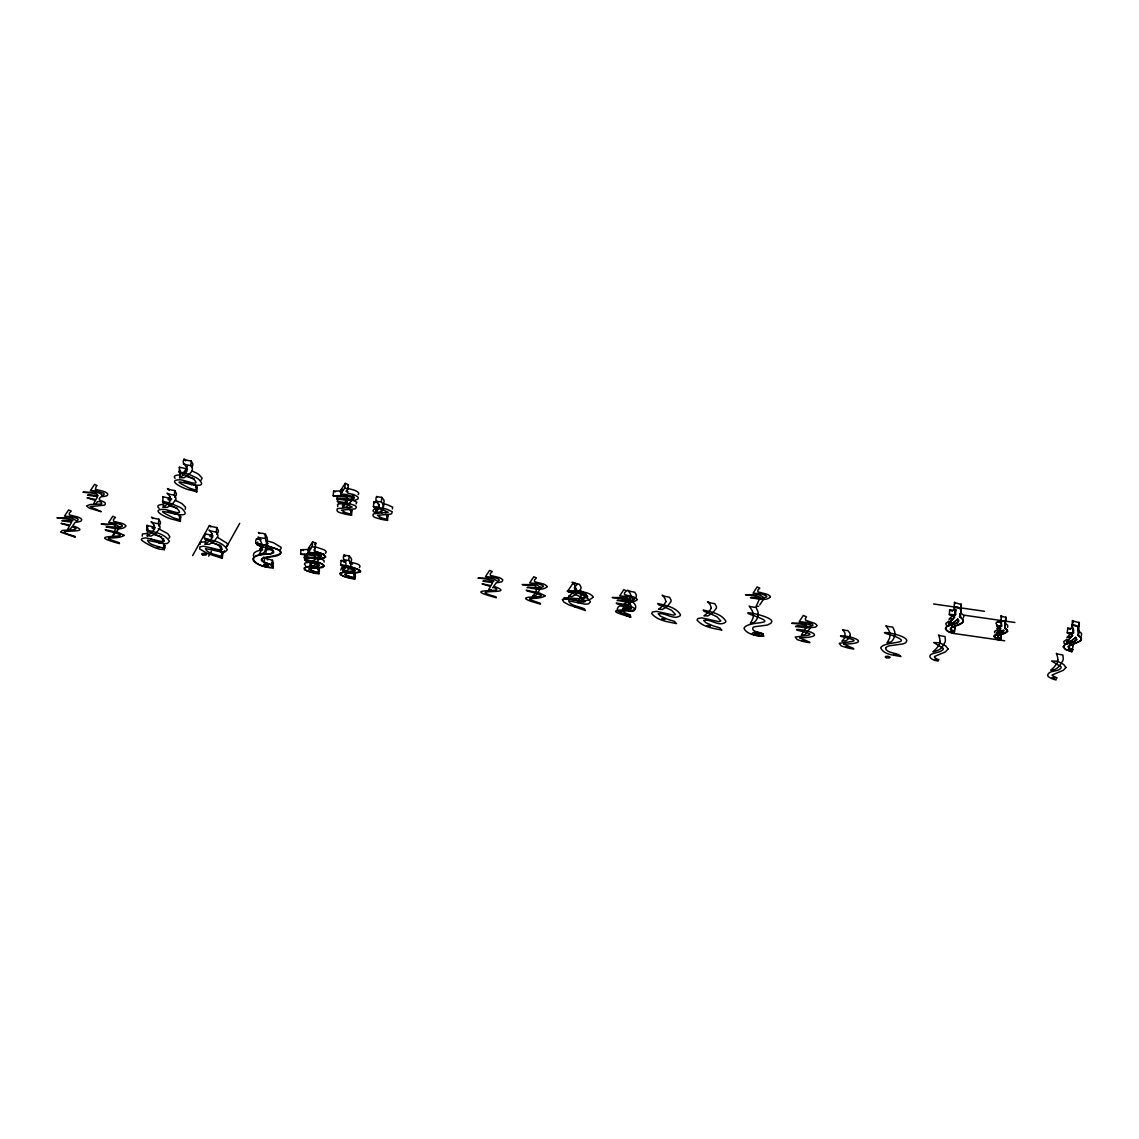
<?xml version="1.0" encoding="UTF-8"?>
<svg xmlns="http://www.w3.org/2000/svg" width="1139" height="1139" viewBox="0 0 1139 1139"><rect width="100%" height="100%" fill="white"/><g stroke="black" fill="none" stroke-linecap="round" stroke-linejoin="round"><path stroke-width="1.5" d="M348.178 499.081L348.164 499.11A8.799 2.919 5.4 0 0 352.734 498.896A5.282 1.751 5.4 0 0 354.243 497.957L354.343 497.729A6.193 2.05 5.4 0 0 353.887 496.775L345.573 494.411A25.371 8.429 5.4 0 0 340.732 494.098L341.159 489.528L345.231 483.377L348.392 484.687L347.851 489.371A40.52 13.454 5.4 0 0 347.139 490.354L347.295 492.803A3.887 1.296 5.4 0 0 347.879 493.087L352.805 494.454A8.685 2.89 5.4 0 1 355.126 495.266L356.749 496.177A21.015 6.976 5.4 0 1 357.276 496.576L357.703 496.946A8.941 2.976 5.4 0 1 358.272 498.156L358.116 498.611A8.514 2.833 5.4 0 1 355.012 500.078L354.144 500.22A11.319 3.759 5.4 0 1 351.979 500.377A16.53 5.496 5.4 0 1 347.708 500.32L347.466 497.7A3.616 1.196 5.4 0 0 346.455 497.23L341.415 496.447A7.432 2.463 5.4 0 0 339.792 496.405L333.172 495.778L333.599 491.208L342.355 490.838M97.926 495.508L96.203 493.628L89.853 492.817A12.885 4.285 5.4 0 0 88.102 492.803L82.919 492.205L95.719 492.233A8.884 2.947 5.4 0 1 97.94 492.717L100.018 493.458A7.218 2.392 5.4 0 1 101.186 494.184L101.841 495.38A5.296 1.751 5.4 0 0 104.019 494.397L104.09 494.155A6.193 2.05 5.4 0 0 103.635 493.215L95.776 490.895A24.631 8.187 5.4 0 0 90.479 490.539L94.551 484.374L97.086 485.613A51.568 17.128 5.4 0 0 96.189 486.424L95.363 489.343L102.126 490.966A11.176 3.716 5.4 0 1 107.066 493.173L107.18 493.301A8.372 2.776 5.4 0 1 107.764 494.312L107.294 495.394A6.592 2.193 5.4 0 1 106.183 495.963L103.72 496.476A9.283 3.09 5.4 0 1 101.286 496.618C94.266 501.673 108.048 500.505 104.873 504.848A6.891 2.292 5.4 0 1 103.606 505.26L90.18 506.613L94.138 508.549A40.947 13.597 5.4 0 1 95.163 508.877L101.271 511.696L89.312 508.165L86.479 505.93L90.024 504.549L100.915 504.079A4.3 1.424 5.4 0 0 101.656 503.78C102.553 501.729 96.644 500.007 96.359 503.353M955.991 609.18L955.507 610.319L949.727 609.977L949.3 614.547L955.493 614.789L954.083 606.916L954.525 602.36A7.033 2.335 5.4 0 0 956.803 603.214L961.387 604.524L960.889 610.248M1073.422 628.557L1067.699 628.215L1067.271 632.786L1073.436 633.028L1072.055 625.154L1072.482 620.584A7.048 2.335 5.4 0 0 1074.775 621.453L1079.359 622.748L1078.064 630.437M379.031 507.054L378.518 504.719A82.506 27.407 5.4 0 0 377.593 502.897C375.5 501.245 374.916 495.095 378.433 496.889A6.991 2.321 5.4 0 0 380.056 497.159L381.779 497.33L383.544 499.537A40.278 13.383 5.4 0 1 384.185 501.388L383.316 504.306M1004.712 640.787L953.884 633.483L947.534 631.049L945.498 628.799L946.523 626.535L956.433 623.332L958.782 621.367L957.785 619.103L953.514 622.834L948.516 623.816L954.624 617.053L949.3 614.547L955.493 614.789L954.083 606.916C966.854 607.386 955.977 615.331 963.153 619.644C965.801 626.849 941.17 626.151 954.525 631.632L954.952 627.076A8.443 2.805 5.4 0 1 952.104 625.98M1070.219 643.976L1073.265 645.044L1071.842 651.722L1065.378 649.33L1063.256 646.625L1065.136 644.403L1074.419 641.57L1076.668 639.776L1075.714 637.299L1071.215 641.1L1066.474 642.054L1072.582 635.291L1067.271 632.786L1073.436 633.028L1072.055 625.154C1084.584 623.118 1075.914 645.884 1078.59 626.735L1079.017 622.179M147.016 535.914L150.732 533.308A128.792 42.784 5.4 0 0 152.84 531.315L154.804 528.653L153.879 525.136A62.503 20.758 5.4 0 0 152.84 523.627L151.046 521.776L153.281 522.687A9.14 3.033 5.4 0 0 155.018 523.171L158.421 523.783L159.944 526.588A43.282 14.38 5.4 0 1 159.873 528.297L156.627 532.383A123.368 40.976 5.4 0 1 154.391 534.12L151.231 536.056L148.654 535.843A4.043 1.338 5.4 0 0 147.486 535.871L147.486 531.272A40.278 13.383 5.4 0 0 147.315 530.931L147.002 530.489A37.089 12.315 5.4 0 0 146.675 530.119L146.931 525.378L155.004 527.385M147.842 528.396L147.557 531.429A36.676 12.187 5.4 0 1 151.871 532.838L160.556 536.925L164.358 541.025L162.45 541.737L145.635 537.864L141.962 538.519L141.321 539.843C143.841 542.79 167.732 555.974 164.842 545.496A17.356 5.766 5.4 0 1 164.443 545.068L164.329 544.926A9.909 3.289 5.4 0 1 164.13 544.627A13.995 4.656 5.4 0 1 163.888 543.83L154.477 540.527M158.421 523.783L158.862 519.227L155.459 518.601A9.14 3.033 5.4 0 1 153.708 518.117L151.473 517.22L152.897 518.601M163.034 501.972A18.637 6.193 5.4 0 0 162.891 501.786L162.877 496.746L168.301 497.971A26.268 8.728 5.4 0 1 170.95 498.754L171.775 499.024M162.962 507.296L166.664 504.691A128.792 42.784 5.4 0 0 168.786 502.683L170.736 500.021L169.825 496.519A62.503 20.758 5.4 0 0 168.786 494.995L166.992 493.159L169.213 494.055A9.14 3.033 5.4 0 0 170.964 494.54L174.367 495.152L175.89 497.957A43.282 14.38 5.4 0 1 175.819 499.665L172.573 503.751A123.368 40.976 5.4 0 1 170.337 505.488L167.177 507.424L164.6 507.211A4.043 1.338 5.4 0 0 163.432 507.239L163.247 502.313A17.142 5.695 5.4 0 0 163.119 502.071M162.45 541.737L162.735 538.69M163.333 541.751L163.632 538.704M164.386 550.037A16.985 5.638 5.4 0 1 163.888 549.496A9.909 3.289 5.4 0 1 163.617 549.026A14.764 4.898 5.4 0 1 163.461 548.443L163.888 543.816M174.367 495.152L174.794 490.596L171.405 489.984A9.14 3.033 5.4 0 1 169.654 489.485L167.419 488.588L169.213 490.425M191.964 467.161L192.69 465.566A43.282 14.38 5.4 0 0 192.762 463.858L191.252 461.053L187.85 460.441A9.14 3.033 5.4 0 1 186.098 459.957C182.71 457.138 181.998 464.584 185.671 464.527A9.14 3.033 5.4 0 0 187.408 465.011L190.811 465.623L192.334 468.414A43.282 14.38 5.4 0 1 192.263 470.136L191.537 471.717A61.549 20.445 5.4 0 1 190.185 473.169L185.671 476.714A53.732 17.854 5.4 0 1 184.005 477.711L181.044 477.682A4.043 1.338 5.4 0 0 179.877 477.711L179.706 472.77A17.142 5.695 5.4 0 0 179.563 472.543A18.637 6.193 5.4 0 0 179.336 472.258L179.321 467.204A33.928 11.262 5.4 0 1 185.6 468.656A27.792 9.226 5.4 0 1 187.451 469.24M180.233 470.222L179.948 473.269A36.69 12.187 5.4 0 1 183.835 474.522A38.114 12.657 5.4 0 1 185.515 475.148L191.38 477.825A36.918 12.258 5.4 0 1 193.644 479.22C202.5 487.962 183.621 479.391 179.791 479.804C165.141 479.932 185.187 489.685 190.469 490.055A90.18 29.956 5.4 0 0 195.196 491.45L196.791 491.891L197.232 487.321A15.448 5.126 5.4 0 1 196.606 486.609A8.998 2.99 5.4 0 1 196.52 486.467A13.227 4.399 5.4 0 1 196.292 485.712L193.089 484.602M179.407 477.754L181.514 476.429A107.265 35.636 5.4 0 0 183.536 474.778L184.119 471.475M164.343 502.185L163.632 502.698A42.3 14.052 5.4 0 1 173.185 506.485L174.936 507.368A36.918 12.258 5.4 0 1 177.2 508.763C186.056 517.49 167.177 508.934 163.333 509.347C148.696 509.475 168.743 519.213 174.011 519.598A90.18 29.956 5.4 0 0 178.738 520.979L180.346 521.42L180.702 516.779A15.448 5.126 5.4 0 1 180.147 516.152A8.998 2.99 5.4 0 1 180.076 516.01A13.227 4.399 5.4 0 1 179.834 515.241M183.92 474.436L186.81 467.275A50.13 16.644 5.4 0 0 187.394 466.449M190.811 465.623L191.252 461.053M196.278 485.641L195.851 490.211L191.608 488.83A55.384 18.395 5.4 0 1 189.017 487.919C156.584 471.688 215.299 495.707 198.442 479.078A35.736 11.874 5.4 0 0 196.079 477.611L191.395 475.433A43.937 14.593 5.4 0 0 188.803 474.408A27.792 9.226 5.4 0 0 185.159 473.24A33.928 11.262 5.4 0 0 178.88 471.788L178.937 471.817M224.44 550.763L222.746 553.81L222.319 558.381L207.483 553.483L199.709 548.984L199.866 546.848L203.539 546.193L220.354 550.052L222.262 549.354L218.46 545.239L209.775 541.153A36.676 12.187 5.4 0 0 205.461 539.758L205.39 539.601A40.278 13.383 5.4 0 0 205.219 539.26L204.408 538.249L204.835 533.693L212.908 535.7M204.92 544.243L208.636 541.637A128.792 42.784 5.4 0 0 210.743 539.63L212.708 536.967L211.783 533.465A62.503 20.758 5.4 0 0 210.743 531.941L208.95 530.105L211.185 531.002A9.14 3.033 5.4 0 0 212.936 531.486L216.325 532.112L217.848 534.903A43.282 14.38 5.4 0 1 217.777 536.611L214.545 540.698A123.368 40.976 5.4 0 1 212.295 542.435L209.149 544.371L206.558 544.157A4.043 1.338 5.4 0 0 205.39 544.186L205.817 539.43M216.325 532.112L216.766 527.542L213.363 526.93A9.14 3.033 5.4 0 1 211.612 526.446L209.377 525.535L192.648 555.59M220.354 550.052L220.781 545.481L212.082 542.876M221.237 550.066L221.536 547.019M222.29 558.352A17.356 5.766 5.4 0 1 221.92 557.953L221.792 557.811A9.909 3.289 5.4 0 1 221.607 557.512A13.995 4.656 5.4 0 1 221.365 556.715L221.792 552.13L211.37 548.443M263.55 557.128L267.637 558.808A22.097 7.347 5.4 0 0 269.302 559.349L272.506 560.26L272.534 561.228A36.192 12.016 5.4 0 0 273.089 562.68L273.089 567.905C253.826 566.966 242.294 553.711 270.527 553.881C283.241 546.677 249.811 549.852 256.602 538.662L261.102 539.63M263.593 546.919L257.485 545.04L257.784 541.993M264.917 538.42L260.532 537.85A7.147 2.378 5.4 0 1 257.998 537.067L260.461 540.655A175.776 58.388 5.4 0 1 261.472 542.862L262.383 546.037L261.813 548.898A181.685 60.353 5.4 0 1 260.959 551.091L259.194 554.052L260.219 553.81A10.023 3.332 5.4 0 1 262.682 553.54L264.276 552.216A147.387 48.949 5.4 0 0 265.957 549.596L266.996 544.314A159.645 53.035 5.4 0 0 266.683 542.335C264.191 538.391 267.266 532.554 260.959 533.294A7.147 2.378 5.4 0 1 258.425 532.497L259.407 533.579M266.868 547.887C287.811 557.213 254.139 551.062 252.83 559.221C256.417 568.774 287.64 570.169 264.248 562.239L264.675 557.669M265.814 554.351L266.255 549.781A14.935 4.969 5.4 0 0 269.075 549.596L271.523 549.197M273.089 567.905L272.064 565.585L272.506 560.26M300.596 554.266L310.762 553.995L317.995 555.419A6.336 2.107 5.4 0 1 319.39 556.202L319.788 558.309L313.652 565.855A12.956 4.3 5.4 0 0 310.349 565.884L315.275 558.551L314.933 556.231A3.631 1.21 5.4 0 0 313.78 555.704L308.84 554.949A7.432 2.463 5.4 0 0 307.217 554.907L300.596 554.266L301.023 549.71L310.491 549.382M306.334 557.797L304.412 557.512L304.697 554.465M310.42 562.096C330.011 568.219 311.161 564.83 304.141 568.005L304.369 569.443L307.445 571.137L318.948 573.757L308.754 568.931L311.274 567.962L318.735 568.475A10.578 3.517 5.4 0 0 319.205 569.044C321.127 577.786 309.466 571.208 305.138 570.069C301.992 564.759 313.809 566.951 316.941 566.467C326.252 561.997 300.497 564.56 304.953 556.8M304.412 557.512L306.533 556.615L306.818 553.568M304.497 557.498C317.838 558.523 333.357 555.547 308.156 552.6L308.584 548.03L312.656 541.879L315.816 543.189L314.449 551.091L323.063 554.024L325.669 556.814L323.803 558.238L319.49 558.879L305.864 557.726M310.349 565.869C306.434 554.28 335.863 568.105 317.753 567.948M310.192 549.496L312.228 546.435L312.656 541.879M318.948 573.757L318.094 572.632L318.521 568.062M345.857 503.125L347.708 500.32A19.619 6.521 5.4 0 1 343.494 499.921L336.987 499.01L337.272 495.978M345.444 501.046L345.16 504.093L340.917 503.139A56.067 18.623 5.4 0 1 338.61 502.612A14.067 4.67 5.4 0 0 337.585 501.559L337.685 496.775M353.09 494.283L352.649 498.854A14.28 4.741 5.4 0 1 352.35 499.807L346.042 507.353A13.326 4.428 5.4 0 0 342.924 507.368L343.352 502.797M340.732 494.098L344.804 487.933L345.231 483.377M345.217 504.107A21.242 7.062 5.4 0 1 348.392 505.033L352.193 507.097L338.155 508.549A6.492 2.15 5.4 0 0 337.116 509.062C335.535 512.593 342.213 513.02 344.576 513.931A31.977 10.621 5.4 0 0 349.63 514.956L351.524 515.255A12.216 4.058 5.4 0 1 350.67 514.13L350.228 514.016A51.027 16.943 5.4 0 1 345.53 512.692L341.429 510.144L354.343 508.976A7.93 2.634 5.4 0 0 355.639 508.507C358.828 505.759 351.253 504.449 349.474 503.723A21.541 7.147 5.4 0 0 346.527 503.011L346.299 499.864M344.747 566.909L340.661 565.015L341.102 560.445L346.128 561.271M344.377 565.385C341.942 567.137 342.383 573.415 344.79 568.874A99.776 33.145 5.4 0 0 345.758 567.307L345.943 563.221A82.506 27.407 5.4 0 0 345.017 561.399C342.924 559.747 342.341 553.597 345.857 555.391A6.991 2.321 5.4 0 0 347.48 555.661L349.203 555.832L350.969 558.039A40.278 13.383 5.4 0 1 351.609 559.89L350.314 563.349M350.67 514.13L350.67 509.446A51.027 16.943 5.4 0 1 347.381 508.549M351.979 500.377L352.278 497.344M351.524 515.255L351.951 510.699L350.072 510.4M342.853 570.981L344.149 570.796A11.817 3.93 5.4 0 1 346.655 570.696L348.064 569.771A84.927 28.204 5.4 0 0 349.602 568.233L351.182 564.46A40.278 13.383 5.4 0 0 350.541 562.595L348.762 560.388L349.203 555.832M354.514 573.23L354.642 573.501A10.578 3.517 5.4 0 0 355.197 574.213C356.009 583.054 352.606 577.117 354.514 573.23L351.182 572.319M385.381 514.273A51.027 16.943 5.4 0 0 386.662 514.614L387.089 514.728A12.216 4.058 5.4 0 0 387.915 515.867L387.516 520.423L385.623 520.139A31.977 10.621 5.4 0 1 380.568 519.099C378.205 518.188 371.528 517.761 373.108 514.23A6.492 2.15 5.4 0 1 374.147 513.717L388.185 512.265L382.348 509.589A25.172 8.357 5.4 0 0 381.01 509.247L374.617 507.78A14.067 4.67 5.4 0 0 373.578 506.727L373.677 501.943A36.32 12.059 5.4 0 1 377.65 502.584M376.069 500.961L377.991 501.459A6.991 2.321 5.4 0 0 379.629 501.729L381.337 501.886L383.117 504.093A40.278 13.383 5.4 0 1 383.758 505.958L382.32 509.574A73.437 24.389 5.4 0 1 379.657 512.08L379.23 512.194A11.817 3.93 5.4 0 0 376.724 512.294L375.429 512.479L376.425 507.424M375.429 512.479L376.995 510.856A97.086 32.248 5.4 0 0 378.419 508.649L378.703 505.602M379.216 504.42L378.419 508.649M381.337 501.886L381.779 497.33M381.836 513.148L382.12 510.101M382.889 509.731L383.316 503.694M387.488 520.438A12.216 4.058 5.4 0 1 386.662 519.299L387.089 514.728M955.493 614.789L955.934 610.219M952.859 622.948L957.785 619.103L958.696 620.228L957.144 622.976L947.107 626.165L945.498 628.799C948.36 634.622 959.892 633.782 950.282 629.34C951.848 624.798 971.24 623.574 959.608 616.868L959.892 613.821M959.664 616.769L961.003 612.312L961.06 603.941M1001.736 621.794C986.901 621.837 1006.335 627.845 998.405 631.148C993.891 634.081 1000.754 632.686 1002.078 630.679C1006.634 628.102 1001.708 635.32 998.39 633.74C984.281 636.06 1011.532 645.557 994.19 636.701L994.19 636.003C998.86 634.907 1009.197 627.034 999.658 632.344M1005.851 617.053L1004.712 627.746L1005.566 621.809L1000.569 620.442L1001.608 626.279L997.009 626.108L1001.608 626.279L1000.996 615.872A5.225 1.737 5.4 0 0 1002.704 616.512L1006.107 617.48L1005.139 623.19L1007.73 625.325L1007.602 627.418M1000.142 632.259L1000.569 627.689L998.02 626.564M1001.323 634.238L1000.412 640.175L1001.323 634.238A6.265 2.079 5.4 0 1 1000.113 633.839M1073.436 633.028L1073.75 629.995M378.888 507.595L378.903 507.524A11.817 3.93 5.4 0 0 377.166 507.738L375.856 507.909M623.503 600.139L623.546 600.068A9.71 3.232 5.4 0 0 623.588 599.555L623.389 599.014A13.981 4.641 5.4 0 0 622.891 598.388C627.845 599.47 639.093 602.944 634.736 609.849C631.946 614.989 620.897 604.837 622.891 611.316A13.568 4.513 5.4 0 0 624.158 612.326L625.297 612.953A20.829 6.919 5.4 0 0 627.276 613.793L630.365 614.875A27.151 9.012 5.4 0 0 630.251 615.288L630.493 616.526A32.647 10.849 5.4 0 0 630.835 617.025C585.403 605.065 660.549 614.206 617.196 603.941L616.242 603.101C622.919 603.499 647.408 610.191 626.179 610.974C612.027 610.888 625.297 614.647 630.123 616.085L630.522 617.011L629.027 616.598M347.851 500.078L347.865 500.035A21.242 7.062 5.4 0 0 345.658 499.537M342.924 507.368L345.16 504.093M208.665 556.159L211.313 551.404M226.134 547.717L239.717 523.328M95.448 500.477L94.11 502.783M314.834 544.57L315.816 543.189M93.597 503.623L96.06 503.751M532.739 596.153C537.907 590.999 538.647 583.353 529.08 585.204A12.885 4.285 5.4 0 0 527.329 585.19L522.175 584.592L535.017 584.634A8.927 2.961 5.4 0 1 536.925 585.033L541.068 587.752L535.302 596.124M383.672 503.78L383.672 503.78A21.954 7.29 5.4 0 1 387.431 504.776L392.642 507.126L392.386 508.919M352.691 495.408L352.791 495.237A14.28 4.741 5.4 0 0 352.962 494.924M306.462 556.715C324.216 560.189 326.736 553.54 308.356 552.287M308.156 552.6L308.868 551.504M308.598 551.917L310.534 548.984M345.957 502.982L345.089 502.712A50.543 16.786 5.4 0 0 339.052 501.587M963.409 617.908L963.964 615.786L961.174 612.981M1081.381 636.132L1081.552 633.312L1078.007 630.536M1072.411 645.728L1073.265 645.044M492.632 587.752L493.03 587.226C511.112 593.889 455.216 586.67 496.305 597.733L495.921 596.808C462.605 587.453 520.082 595.74 493.757 586.243L496.319 582.655A9.269 3.075 5.4 0 0 498.768 582.513L501.886 581.73L502.783 580.221A8.172 2.719 5.4 0 0 502.342 579.452L501.402 578.697A10.821 3.588 5.4 0 0 498.654 577.445L490.396 575.38L490.24 573.7L492.276 571.536L489.585 570.411L485.513 576.562L494.013 577.43L498.384 579.025A6.236 2.079 5.4 0 1 499.053 580.434L498.54 580.933A4.912 1.637 5.4 0 1 497.658 581.274L493.529 578.911A8.813 2.919 5.4 0 0 490.24 578.185L477.967 578.242C483.605 577.929 507.069 582.954 483.762 580.762A3.531 1.167 5.4 0 1 482.879 581.189L488.93 582.129A26.966 8.955 5.4 0 0 492.66 582.527L491.009 585.617L482.039 583.823L490.496 586.514L488.588 589.746L491.222 589.632M581.346 601.207L586.072 594.216L581.929 591.497A8.927 2.961 5.4 0 0 580.036 591.098L567.165 591.056L572.333 591.654A12.885 4.285 5.4 0 1 574.084 591.668L581.944 593.433L577.744 602.616L580.676 602.09M626.35 607.685L631.077 600.68L626.934 597.961A8.927 2.961 5.4 0 0 625.04 597.562L612.17 597.519L617.338 598.117A12.885 4.285 5.4 0 1 619.103 598.132L626.963 599.897L622.791 609.023L625.695 608.553M759.699 604.951L764.426 597.961L760.283 595.241A8.927 2.961 5.4 0 0 758.389 594.843L745.518 594.8L750.701 595.398A12.885 4.285 5.4 0 1 752.452 595.412L760.311 597.178L756.154 606.304L758.588 606.389M70.205 529.151L72.013 526.745L76.114 528.667L74.249 529.792L62.374 530.404L60.524 532.055L75.302 537.252L74.903 536.327C41.602 526.958 99.079 535.287 72.739 525.762L75.316 522.189A9.269 3.075 5.4 0 0 77.751 522.032L80.869 521.263L81.766 519.74A8.172 2.719 5.4 0 0 81.339 518.985L80.385 518.231A10.821 3.588 5.4 0 0 77.637 516.978L69.379 514.899L69.223 513.219L71.259 511.055L68.582 509.93L64.51 516.095L72.996 516.964L77.367 518.544A6.236 2.079 5.4 0 1 78.036 519.953L77.523 520.452A4.912 1.637 5.4 0 1 76.64 520.794L72.526 518.444A8.813 2.919 5.4 0 0 69.223 517.718L56.95 517.761C62.503 517.476 86.18 522.388 62.759 520.295A3.531 1.167 5.4 0 1 61.862 520.708L67.913 521.662A26.966 8.955 5.4 0 0 71.643 522.046L69.992 525.136L61.022 523.342L69.479 526.047L67.543 529.336L70.091 529.308M170.451 496.689L169.213 498.127A128.792 42.784 5.4 0 1 168.202 499.124M154.52 525.321L153.267 526.759A128.792 42.784 5.4 0 1 152.256 527.756M212.423 533.636L211.171 535.074A128.792 42.784 5.4 0 1 210.16 536.07M185.258 509.375L185.515 507.168L182.425 504.036A35.736 11.874 5.4 0 0 180.076 502.57L174.993 500.235M324.088 562.04L324.003 560.402L320.187 558.537M952.887 615.331L948.944 619.26L952.588 618.52M1070.859 633.555L1066.916 637.484L1067.77 637.271A35.323 11.732 5.4 0 1 1069.564 636.886L1070.247 636.758M174.865 497.458L176.246 495.109A43.282 14.38 5.4 0 0 176.317 493.386L174.794 490.596M158.919 526.09L160.3 523.726A43.282 14.38 5.4 0 0 160.371 522.018L158.862 519.227M216.823 534.405L218.204 532.055A43.282 14.38 5.4 0 0 218.275 530.333L216.766 527.542M348.392 484.687L348.363 484.716A40.52 13.454 5.4 0 0 347.893 485.299M999.145 626.236L996.867 628.429L999.558 627.874M185.144 473.24L186.383 471.831A50.13 16.644 5.4 0 0 187.038 470.877L186.269 466.976A62.503 20.758 5.4 0 0 185.23 465.452L183.436 463.616M168.971 538.277L169.825 536.782L167.817 533.707L158.25 528.553M279.81 549.995L280.92 548.727A13.454 4.471 5.4 0 0 280.934 547.204L273.73 542.847A25.642 8.514 5.4 0 0 269.929 541.694L265.885 540.726M359.483 567.621C362.444 563.962 352.734 563.079 350.385 562.125M954.952 627.076L953.884 633.483L954.525 631.632M148.412 530.817L147.928 531.301A4.043 1.338 5.4 0 1 148.611 531.272M1000.896 638.794L998.134 637.541L997.921 635.904L1007.545 631.462L1007.303 629.895L1004.669 627.831L1007.631 631.205L1005.281 633.241L997.764 636.075L998.134 637.541L1000.896 638.794L1000.384 640.104M356.066 503.951L356.82 502.128L351.467 499.608M180.574 472.785L180.304 473.141M200.934 480.359L202.144 478.138L198.869 474.507A35.736 11.874 5.4 0 0 196.52 473.041L191.836 470.863M190.128 489.201L191.252 489.314M191.181 489.485L190.142 489.386M173.683 518.729L174.808 518.857M174.737 519.014L173.698 518.914M1072.824 649.6C1056.892 644.759 1092.785 642.78 1077.565 635.092L1081.338 638.224L1080.939 640.702L1067.969 646.496L1068.809 648.006L1072.824 649.6L1071.842 651.722L1066.09 649.728L1063.313 647.094L1065.136 644.403L1073.636 641.869L1076.754 639.591L1075.714 637.299L1071.215 641.1L1066.474 642.054L1072.582 635.291L1068.61 633.384M225.963 547.033L227.729 545.097L226.775 543.075L217.777 537.523M948.986 620.983L945.94 623.304A14.835 4.926 5.4 0 0 947.349 626.051M1067.029 639.221L1063.783 641.584L1064.225 643.464M157.168 547.944L159.403 547.047M342.312 505.218L344.775 504.876M157.808 547.332L158.777 547.418M158.734 547.674L157.865 547.603M998.148 629.34L994.618 631.433A11.02 3.659 5.4 0 0 994.988 632.814M343.28 566.41L344.576 566.225M952.161 623.076L948.516 623.816L954.624 617.053L950.652 615.16M999.131 632.444C992.582 634.694 1002.719 628.813 1000.085 627.774M158.364 542.734L159.218 542.862M205.362 539.672L205.832 539.615A4.043 1.338 5.4 0 1 206.985 539.601L207.739 539.644M262.668 549.995L259.607 550.436A16.729 5.553 5.4 0 0 256.389 551.39L253.869 553.198L253.413 555.647A18.238 6.051 5.4 0 0 253.655 556.145M377.379 508.677L374.574 509.161A6.492 2.15 5.4 0 0 373.549 509.66L373.008 510.856L374.147 512.166M333.172 495.778L343.337 495.493L350.926 497.074A6.336 2.107 5.4 0 1 352.022 497.743L352.649 498.854M190.811 484.559L191.679 484.758M174.367 514.102L175.235 514.287M346.256 567.094L341.6 567.806L340.803 570.041M265.003 549.838L266.255 549.781M339.849 491.849L340.234 491.849A7.432 2.463 5.4 0 1 341.857 491.891L342.298 491.92M311.901 561.897L304.967 562.993L304.44 564.189L305.579 565.499M344.476 503.395L338.582 503.979A6.492 2.15 5.4 0 0 337.557 504.492L337.728 506.698M532.767 596.153L535.216 596.181M308.584 548.03L310.292 548.101M347.893 499.067L344.049 498.74A53.376 17.726 5.4 0 1 339.593 498.184L338.141 498.697A8.543 2.833 5.4 0 1 337.002 499.01M97.641 495.493L92.629 495.052A58.488 19.434 5.4 0 1 89.34 494.611L88.856 494.554A3.246 1.082 5.4 0 1 87.475 495.223L93.882 496.091M147.828 533.408L142.403 533.963L142.233 536.099M205.732 541.723L200.307 542.278L200.137 544.428M180.218 475.234C178.225 474.636 172.046 475.305 175.05 478.38M163.774 504.776C161.368 503.837 155.046 505.46 159.133 508.35M348.762 560.388L347.053 560.231A6.991 2.321 5.4 0 1 345.416 559.961L343.494 559.463M960.618 608.511L954.083 606.916M1078.59 626.735L1072.055 625.154M1005.424 621.623L1000.569 620.442M337.244 501.345L339.052 501.601M309.623 561.926C293.022 557.37 325.612 562.353 324.046 566.14C316.215 569.386 299.116 566.852 318.094 572.632M354.941 578.925L343.437 576.306L340.362 574.611L340.148 573.173C347.196 570.24 365.847 573.031 346.455 567.293C332.873 563.207 348.363 566.197 351.979 567.151C377.792 575.921 337.187 570.226 346.769 575.579C366.331 581.075 342.996 578.712 340.006 573.558C347.253 569.628 366.231 573.316 345.886 567.165M307.274 557.925L319.49 558.879L325.54 557.113L323.305 554.152L314.72 551.304L314.179 549.724L315.375 547.759L312.228 546.435M387.943 515.867L386.562 515.654M304.668 559.847L310.862 560.886M340.661 565.015L348.99 566.482M933.638 603.983L984.466 611.287M964.078 615.188L1014.906 622.492M355.368 574.369L353.489 574.07M319.376 569.201L317.496 568.902M345.872 491.151L347.95 491.507M1069.806 644.702L1070.717 645.044M951.976 626.763L952.973 627.233M162.493 501.359L167.874 502.541A26.268 8.728 5.4 0 1 170.523 503.324L179.635 507.14A35.736 11.874 5.4 0 1 181.998 508.606C198.855 525.236 140.14 501.217 172.573 517.448A55.384 18.395 5.4 0 0 175.164 518.359L179.407 519.74L179.834 515.184L177.2 514.315M257.485 545.04L256.175 543.232C322.01 558.85 231.972 553.867 272.079 564.83M256.175 543.232L265.458 545.282M349.488 566.596C383.587 576.818 323.149 569.372 354.144 577.943M204.408 538.249C212.395 540.384 222.902 541.965 227.302 549.667L225.522 551.603A5.225 1.737 5.4 0 1 221.237 551.917L205.49 548.585C206.971 553.711 216.467 554.323 221.365 556.7M146.532 529.962C154.391 532.027 165.027 533.664 169.398 541.352L167.618 543.289A5.225 1.737 5.4 0 1 163.333 543.588L147.586 540.27C149.067 545.382 158.549 546.008 163.461 548.372M343.508 561.954L344.604 562.21M266.184 545.453L277.546 549.24L280.194 551.248L280.479 553.298C278.201 559.206 254.296 554.793 264.248 562.239M95.22 500.42L87.005 497.771L95.975 499.565L97.612 496.476A26.838 8.913 5.4 0 1 93.896 496.091M185.429 476.116L194.171 478.779M168.985 505.659L177.115 508.151M386.662 519.299L386.221 519.185A51.027 16.943 5.4 0 1 381.522 517.861L377.436 515.312L390.335 514.145A7.93 2.634 5.4 0 0 391.631 513.689L392.215 511.696L387.004 509.332A21.954 7.29 5.4 0 0 383.245 508.336L378.589 507.396A36.32 12.059 5.4 0 0 373.25 506.513M349.958 563.449L352.435 564.175M197.204 487.307L195.623 486.88M179.179 516.408L180.759 516.835M221.749 553.526L222.717 553.782A17.356 5.766 5.4 0 1 222.347 553.383A9.909 3.289 5.4 0 1 222.034 552.956A13.995 4.656 5.4 0 1 221.806 552.144M163.845 545.211L164.842 545.496M154.178 534.561L161.781 536.953M266.17 542.99L268.121 543.574M627.931 616.299L618.32 611.358A21.712 7.204 5.4 0 1 617.295 609.094C619.175 600.58 629.91 612.91 631.262 606.774A35.352 11.746 5.4 0 0 630.75 605.094L628.486 602.659L623.474 600.21M176.118 513.96L175.591 513.789A55.384 18.395 5.4 0 1 173.555 513.077M333.599 491.208L335.407 491.806M301.023 549.71L303.487 550.536M210.202 536.583L211.441 537.053M152.299 528.268L153.537 528.738M172.416 512.664L170.423 511.895M188.248 482.908L186.867 482.367M186.155 470.649L185.956 470.578A38.114 12.657 5.4 0 0 185.13 470.265M169.412 511.496L167.647 510.742M344.804 487.933L347.95 489.257M185.287 481.726L184.091 481.213M1067.699 628.215L1070.404 629.44M997.451 621.538L999.458 622.449M949.727 609.977L952.446 611.216M151.088 539.089L152.313 539.644M315.147 546.734L324.188 549.838A18.808 6.25 5.4 0 1 325.284 550.635L325.797 551.134A8.671 2.876 5.4 0 1 326.138 551.945L325.968 552.557A8.414 2.791 5.4 0 1 325.199 553.255M341.102 560.445L341.914 561.071M347.452 488.019L347.722 488.232A3.887 1.296 5.4 0 0 348.306 488.531L353.232 489.884A8.685 2.89 5.4 0 1 355.553 490.695L357.176 491.607A21.015 6.976 5.4 0 1 357.717 492.005L358.144 492.375A8.941 2.976 5.4 0 1 358.714 493.6L358.543 494.055A8.514 2.833 5.4 0 1 358.13 494.525M183.863 459.045L185.657 460.896M209.377 525.535L210.8 526.916M376.496 496.39L377.223 497.173M343.921 554.892L345.188 556.416M265.359 533.849L267.11 537.765A159.645 53.035 5.4 0 1 267.437 539.744L266.384 545.026A147.387 48.949 5.4 0 1 265.857 545.951M196.748 491.849L196.72 491.806A15.448 5.126 5.4 0 1 196.164 491.18A8.998 2.99 5.4 0 1 196.079 491.037A13.227 4.399 5.4 0 1 195.851 490.283M180.304 521.377L180.261 521.349A15.448 5.126 5.4 0 1 179.72 520.722A8.998 2.99 5.4 0 1 179.635 520.566A13.227 4.399 5.4 0 1 179.407 519.811M204.835 533.693L205.646 534.689M146.931 525.378L147.743 526.375A40.278 13.383 5.4 0 1 147.913 526.716L147.956 526.788M256.602 538.662L257.343 539.445M179.35 467.232L179.763 467.688A18.637 6.193 5.4 0 1 179.919 467.873M162.905 496.761L163.318 497.23A18.637 6.193 5.4 0 1 163.475 497.401M1072.482 620.584L1073.436 622.791M1000.996 615.872L1001.708 617.509M954.525 602.36L955.194 603.599M163.447 502.698L163.859 502.669A4.043 1.338 5.4 0 1 164.557 502.641M273.531 563.349A41.089 13.654 5.4 0 1 271.367 563.008M267.152 559.605A2.435 0.812 5.4 0 1 267.992 559.818M262.554 549.012A10.023 3.332 5.4 0 0 260.646 549.24L259.621 549.496L261.386 546.521A181.685 60.353 5.4 0 0 261.628 545.98M310.776 561.313A13.326 4.428 5.4 0 1 311.445 561.285M308.043 550.336A7.432 2.463 5.4 0 1 308.84 550.365M168.259 499.637A42.3 14.052 5.4 0 1 169.483 500.106M192.035 484.26A55.384 18.395 5.4 0 1 189.999 483.548M341.159 489.528A25.371 8.429 5.4 0 1 342.867 489.613M353.702 495.736A11.319 3.759 5.4 0 1 353.147 495.778M351.923 510.699A12.216 4.058 5.4 0 1 351.097 509.56M374.005 502.157A14.067 4.67 5.4 0 1 374.802 502.911M939.96 641.314L939.575 644.09L937.525 647.109A222.532 73.921 5.4 0 1 935.56 649.372L932.912 651.835L933.852 651.622A49.589 16.473 5.4 0 1 934.792 651.437L939.461 649.643A145.849 48.45 5.4 0 0 942.081 647.223L945.028 642.225A157.994 52.479 5.4 0 0 945.413 640.332L945.014 636.53L940.771 635.804A7.062 2.349 5.4 0 1 938.493 634.936L939.703 638.466A173.982 57.79 5.4 0 1 939.931 640.616L939.96 641.314M1057.804 659.766L1057.433 662.528L1055.369 665.546A222.504 73.907 5.4 0 1 1053.404 667.824L1050.756 670.287A30.255 10.052 5.4 0 1 1055.155 669.39L1056.65 668.465A154.719 51.397 5.4 0 0 1059.398 666.101L1062.872 660.663A158.036 52.494 5.4 0 0 1063.256 658.769L1062.872 654.968L1058.615 654.242A7.076 2.349 5.4 0 1 1056.337 653.387L1057.547 656.918A173.925 57.776 5.4 0 1 1057.789 659.054L1057.804 659.766M799.863 637.826L809.373 642.069A10.564 3.502 5.4 0 0 809.857 642.638L807.124 642.311A33.985 11.29 5.4 0 1 804.034 641.684L797.286 639.662L795.236 637.028C812.477 634.651 816.492 634.964 797.129 630.138A16.088 5.339 5.4 0 0 796.56 629.497C806.469 629.198 829.519 637.014 799.863 637.826M843.842 644.133L853.353 648.376A10.564 3.502 5.4 0 0 853.837 648.945L851.089 648.618A33.985 11.29 5.4 0 1 848.014 647.991L841.265 645.97L839.201 643.35C855.361 640.887 861.639 641.328 841.095 636.445A16.088 5.339 5.4 0 0 840.539 635.804C850.449 635.519 873.499 643.336 843.842 644.133M758.247 615.117L757.108 618.634A147.358 48.949 5.4 0 1 755.442 621.253L753.847 622.577A10.037 3.332 5.4 0 0 751.37 622.848L750.345 623.09L752.124 620.129A181.656 60.339 5.4 0 0 752.979 617.936L753.534 615.074L752.623 611.899A175.776 58.388 5.4 0 0 751.626 609.692L749.163 606.09A7.133 2.378 5.4 0 0 751.697 606.888L756.082 607.457L757.848 611.372A159.631 53.02 5.4 0 1 758.161 613.337L758.247 615.117M894.941 634.75L893.816 638.267A147.358 48.949 5.4 0 1 892.136 640.887L890.541 642.211A10.037 3.332 5.4 0 0 888.078 642.481L887.053 642.723L888.819 639.762A181.656 60.339 5.4 0 0 889.673 637.569L890.242 634.708L889.331 631.533A175.776 58.388 5.4 0 0 888.32 629.326L885.857 625.738A7.133 2.378 5.4 0 0 888.392 626.521L892.777 627.091L894.542 631.006A159.631 53.02 5.4 0 1 894.855 632.985L894.941 634.75M124.108 535.358C117.459 540.484 95.477 534.832 119.097 542.677L119.481 543.602C74.989 531.628 149.309 540.797 106.169 530.546L105.215 529.692L118.314 532.497L124.108 535.358M545.111 595.825C538.334 600.851 516.935 595.597 540.114 603.157L540.498 604.083C495.821 592.066 570.468 601.307 527.172 591.013L526.232 590.159L539.331 592.963L545.111 595.825M850.292 635.306L848.669 638.409A84.912 28.204 5.4 0 1 847.131 639.933L845.722 640.858A11.803 3.915 5.4 0 0 843.216 640.972L841.92 641.157L843.857 639.05A99.762 33.131 5.4 0 0 844.825 637.484L845.01 633.384A82.521 27.407 5.4 0 0 844.084 631.576L842.547 629.639L844.483 630.138A6.976 2.321 5.4 0 0 846.12 630.408L847.829 630.565L849.609 632.771A40.264 13.369 5.4 0 1 850.235 634.622L850.292 635.306M310.676 571.493L313.083 571.75L310.691 571.451M343.252 512.991L345.672 513.248L343.295 512.906M346.669 576.661L349.089 576.918L346.683 576.619M379.244 518.16L381.665 518.416L379.244 518.16M575.138 606.888L578.185 607.215L575.195 606.788M626.564 614.96L628.401 615.16L626.635 614.875M661.93 619.032L664.977 619.374L661.944 618.99M707.333 625.553L710.366 625.895L707.333 625.553M801.756 640.517L804.177 640.773L801.799 640.431M845.736 646.824L848.142 647.094L845.736 646.824M893.887 654.469L896.308 654.726L893.93 654.384M934.521 659.595L936.927 659.865L934.535 659.552M950.125 631.576L952.531 631.846L950.14 631.533M997.337 638.595L999.131 638.78L997.351 638.566M1052.294 677.748L1054.614 677.99L1052.308 677.705M1068.012 649.515L1070.333 649.771L1068.012 649.515M763.244 633.854L763.315 635.035A36.961 12.273 5.4 0 0 763.813 636.288C759.841 636.516 746.444 634.879 743.981 628.258C748.038 619.958 781.069 625.667 754.758 615.943C732.192 608.739 771.217 615.487 771.829 621.31L770.975 623.204L767.387 625.055L754.972 626.678A8.087 2.691 5.4 0 0 752.893 627.504C750.957 631.832 760.311 632.387 763.244 633.854M562.424 599.555L563.762 602.018L568.603 604.766L585.403 610.504A16.985 5.638 5.4 0 1 584.905 609.977A9.909 3.289 5.4 0 1 584.634 609.507A14.764 4.898 5.4 0 1 584.478 608.909C579.609 606.418 570.069 605.905 568.603 600.737L584.35 604.069A5.225 1.737 5.4 0 0 588.635 603.755L590.415 601.819C586.201 594.202 574.825 592.209 567.692 590.586A37.089 12.315 5.4 0 1 568.019 590.956L568.318 591.412A40.278 13.383 5.4 0 1 568.489 591.753L568.56 591.896A36.676 12.187 5.4 0 1 572.889 593.305L581.573 597.391L585.361 601.506L583.453 602.204L568.404 598.445L562.424 599.555M816.777 625.539L816.62 626.137A8.414 2.791 5.4 0 1 814.898 627.276L806.711 627.874L795.492 626.535L797.613 625.638L809.701 626.578L812.776 625.496A6.236 2.079 5.4 0 0 812.093 624.072L807.736 622.492L799.236 621.623L803.308 615.459L806.455 616.783L805.259 618.748L805.8 620.328L814.841 623.432A18.722 6.222 5.4 0 1 815.937 624.229L816.449 624.727A8.671 2.876 5.4 0 1 816.777 625.539M948.047 649.016L945.584 651.793L934.478 656.505A9.639 3.203 5.4 0 0 934.678 657.36L935.589 658.271A8.372 2.776 5.4 0 0 938.066 659.41L938.92 659.652L938.294 660.293A12.643 4.2 5.4 0 0 938.152 661.061L934.265 660.25A14.821 4.926 5.4 0 1 929.908 655.893L930.449 654.982A13.696 4.556 5.4 0 1 932.2 653.857L940.045 651.65L943.064 649.657A12.629 4.2 5.4 0 0 943.064 648.191L933.695 642.567L939.874 642.823L945.868 646.069L948.047 649.016M1065.905 667.454L1063.427 670.245L1052.18 674.971A6.307 2.093 5.4 0 0 1052.464 675.726L1057.106 677.833L1056.266 678.531A15.875 5.268 5.4 0 0 1056.01 679.456L1056.124 679.955A14.793 4.912 5.4 0 1 1051.183 678.346L1049.019 677.136A13.526 4.485 5.4 0 1 1047.595 675.327C1049.019 669.675 1057.747 672.409 1060.907 668.095A12.629 4.2 5.4 0 0 1060.907 666.642L1051.553 661.004L1057.718 661.261L1063.712 664.507L1065.905 667.454M120.051 527.272C99.648 551.475 127.739 520.295 108.077 524.737A12.885 4.285 5.4 0 0 106.311 524.709L101.157 524.125L114.014 524.154A8.927 2.961 5.4 0 1 115.907 524.566L120.051 527.272L122.229 526.303A6.236 2.079 5.4 0 0 121.56 524.894L117.189 523.314L108.689 522.445L112.761 516.28L115.452 517.405L113.416 519.569L113.573 521.249L121.83 523.314A10.821 3.588 5.4 0 1 124.578 524.581L125.518 525.335A8.172 2.719 5.4 0 1 125.959 526.09C121.887 531.4 110.654 527.2 106.055 527.058A3.531 1.167 5.4 0 0 106.938 526.645L120.065 527.286M806.683 626.535L801.429 634.893A12.956 4.3 5.4 0 1 804.732 634.893L810.868 627.333L810.484 625.226A6.336 2.107 5.4 0 0 809.089 624.443L801.842 623.019L791.676 623.304L798.297 623.93A7.432 2.463 5.4 0 1 799.92 623.973L804.86 624.727A3.631 1.21 5.4 0 1 806.013 625.254L806.683 626.535M658.385 613.935L660.335 616.099L667.155 619.089A39.566 13.141 5.4 0 0 670.487 620.186L674.63 621.41A28.148 9.354 5.4 0 0 674.772 621.809L675.826 623.09A31.721 10.536 5.4 0 0 676.509 623.588C668.152 621.837 657.388 620.655 651.693 613.522L652.448 612.027L656.406 611.33L673.533 615.145L675.441 614.448L671.64 610.333L662.955 606.247A36.676 12.187 5.4 0 0 658.641 604.852L658.57 604.695A40.278 13.383 5.4 0 0 658.399 604.353L658.086 603.898A37.089 12.315 5.4 0 0 657.758 603.528C664.991 605.165 676.267 607.158 680.481 614.761L680.225 615.672C673.391 620.755 665.347 611.985 658.385 613.935M703.774 620.456L705.724 622.62L712.558 625.61A39.566 13.141 5.4 0 0 715.89 626.706L720.019 627.888A28.148 9.354 5.4 0 0 720.175 628.329L721.229 629.611A31.721 10.536 5.4 0 0 721.912 630.109C713.555 628.358 702.791 627.176 697.082 620.043L697.851 618.548L701.809 617.851L718.923 621.666L720.83 620.969L717.043 616.854L708.358 612.768A36.676 12.187 5.4 0 0 704.044 611.372L703.973 611.216A40.278 13.383 5.4 0 0 703.802 610.874L703.489 610.419A37.089 12.315 5.4 0 0 703.162 610.048C710.394 611.686 721.67 613.679 725.885 621.282L725.628 622.193C718.794 627.276 710.736 618.505 703.774 620.456M575.878 588.692L573.857 591.796A128.792 42.784 5.4 0 1 571.735 593.789L568.503 596.352A4.043 1.338 5.4 0 1 569.657 596.323L572.248 596.537L575.409 594.586A123.368 40.976 5.4 0 0 577.644 592.864L580.876 588.778A43.282 14.38 5.4 0 0 580.961 587.055L579.438 584.264L576.035 583.652A9.14 3.033 5.4 0 1 574.284 583.168L572.063 582.257L573.857 584.093A62.503 20.758 5.4 0 1 574.896 585.617L575.878 588.692M631.234 596.651L629.212 599.74A128.792 42.784 5.4 0 1 627.091 601.748L623.859 604.296A4.043 1.338 5.4 0 1 625.012 604.268L627.603 604.482L630.764 602.545A123.368 40.976 5.4 0 0 632.999 600.808L636.231 596.722A43.282 14.38 5.4 0 0 636.317 595.014L634.793 592.209L631.39 591.597A9.14 3.033 5.4 0 1 629.639 591.113L627.418 590.216L629.198 592.052A62.503 20.758 5.4 0 1 630.251 593.576L631.234 596.651M665.959 601.634L663.923 604.738A128.792 42.784 5.4 0 1 661.816 606.731L658.57 609.28A4.043 1.338 5.4 0 1 659.737 609.265L662.328 609.465L665.475 607.528A123.368 40.976 5.4 0 0 667.725 605.806L670.956 601.705A43.282 14.38 5.4 0 0 671.028 599.997L669.504 597.206L666.116 596.594A9.14 3.033 5.4 0 1 664.364 596.096L662.129 595.199L663.923 597.035A62.503 20.758 5.4 0 1 664.962 598.559L665.959 601.634M711.348 608.155L709.326 611.259A128.792 42.784 5.4 0 1 707.205 613.252L703.973 615.8A4.043 1.338 5.4 0 1 705.141 615.786L707.718 615.985L710.878 614.049A123.368 40.976 5.4 0 0 713.114 612.326L716.36 608.24A43.282 14.38 5.4 0 0 716.431 606.518L714.908 603.727L711.505 603.115A9.14 3.033 5.4 0 1 709.768 602.616L707.533 601.719L709.326 603.556A62.503 20.758 5.4 0 1 710.366 605.08L711.348 608.155M885.729 648.148L885.672 648.547A11.034 3.659 5.4 0 0 886.313 649.885C890.541 653.971 897.304 652.405 900.949 656.577C894.115 654.939 884.006 655.01 880.689 647.892C883.892 640.474 916.781 644.774 892.535 635.462C868.488 629.255 905.889 633.782 906.829 640.616L905.961 642.396A13.882 4.613 5.4 0 1 902.415 644.033L889.972 645.699A12.771 4.243 5.4 0 0 887.907 646.311A12.913 4.285 5.4 0 0 886.185 647.393L885.729 648.148M546.991 586.841C542.278 591.582 531.771 587.781 527.058 587.539A3.531 1.167 5.4 0 0 527.955 587.112L539.16 587.909L543.246 586.784A6.236 2.079 5.4 0 0 542.563 585.375L538.206 583.78L529.706 582.912L533.778 576.761L536.455 577.886L534.433 580.05L534.59 581.73L542.833 583.794A10.821 3.588 5.4 0 1 545.581 585.047L546.535 585.802A8.172 2.719 5.4 0 1 546.976 586.557L546.991 586.841M592.963 597.306C586.001 604.296 570.582 598.701 563.606 598.331A5.197 1.723 5.4 0 0 564.93 597.719L581.431 598.9L587.439 597.235A9.183 3.047 5.4 0 0 586.443 595.142L580.022 592.807L567.507 591.525L573.501 582.47L577.459 584.122L574.455 587.297L574.697 589.774L586.841 592.835A15.889 5.282 5.4 0 1 590.244 594.287L592.294 595.797A12.045 4.001 5.4 0 1 592.935 596.907L592.963 597.306M637.014 599.769C632.287 604.51 621.809 600.709 617.082 600.467A3.531 1.167 5.4 0 0 617.979 600.039L629.184 600.851L633.256 599.712A6.236 2.079 5.4 0 0 632.586 598.302L628.215 596.708L619.73 595.839L623.802 589.689L626.478 590.814L624.443 592.978L624.599 594.658L632.857 596.722A10.821 3.588 5.4 0 1 635.605 597.975L636.559 598.744A8.172 2.719 5.4 0 1 636.986 599.498L637.014 599.769M770.363 597.05C765.65 601.791 755.143 597.989 750.43 597.747A3.531 1.167 5.4 0 0 751.327 597.32L762.532 598.132L766.604 596.993A6.236 2.079 5.4 0 0 765.935 595.583L761.564 593.989L753.078 593.12L757.15 586.969L759.827 588.094L757.791 590.258L757.948 591.938L766.205 594.003A10.821 3.588 5.4 0 1 768.953 595.256L769.907 596.01A8.172 2.719 5.4 0 1 770.334 596.779L770.363 597.05M755.84 634.48A2.435 0.812 5.4 0 0 759.628 634.195A2.435 0.812 5.4 0 0 756.154 633.113A2.435 0.812 5.4 0 0 755.84 634.48M886.284 657.673A2.435 0.812 5.4 0 0 890.072 657.374A2.435 0.812 5.4 0 0 886.598 656.306A2.435 0.812 5.4 0 0 886.284 657.673M754.488 635.035A4.869 1.609 5.4 0 0 762.034 634.451A4.869 1.609 5.4 0 0 755.1 632.287A4.869 1.609 5.4 0 0 754.488 635.035M264.689 565.442A2.435 0.812 5.4 0 0 268.462 565.158A2.435 0.812 5.4 0 0 264.988 564.076A2.435 0.812 5.4 0 0 264.689 565.442M202.785 554.85A2.435 0.812 5.4 0 0 206.486 554.494A2.435 0.812 5.4 0 0 202.927 553.454A2.435 0.812 5.4 0 0 202.785 554.85"/></g></svg>
